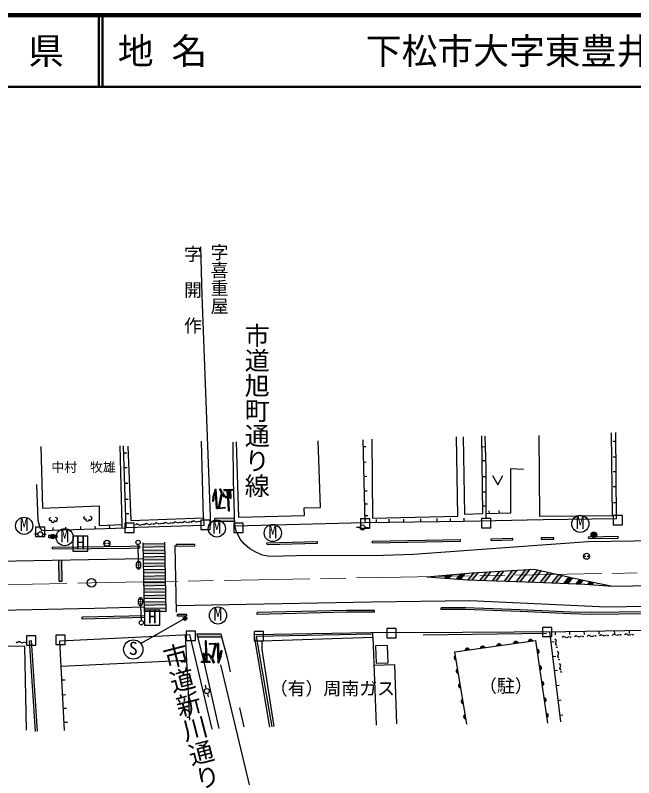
# Model space of a CAD drawing. Units: millimetres at full size, sheet at 1:1000; details may follow other scales. Extents: x 40000 to 680000, y 20000 to 380000.
# Drawn here: x 356058 to 442453, y 273518 to 380000 of the extents above; entities that cross this region are included whole.
import ezdxf
from ezdxf.enums import TextEntityAlignment as Align

# ---------------------------------------------------------------- set-up
doc = ezdxf.new("R2010")
doc.units = ezdxf.units.MM
doc.header["$LTSCALE"] = 1000
doc.linetypes.add('CHAIN', pattern=[18.5, 12, -1.5, 3.5, -1.5])
for name, color, linetype, lineweight in [('M-BGD', 7, 'Continuous', 25), ('M-BGD-EXST', 7, 'Continuous', 25), ('M-BMK', 2, 'CHAIN', 13), ('M-BMK-ROW', 30, 'Continuous', 25), ('M-BMK-SRVR', 3, 'Continuous', 25), ('M-STR-STRC', 7, 'Continuous', 25), ('M-TTL', 2, 'Continuous', 140), ('M-TTL-LINE', 7, 'Continuous', 50)]:
    doc.layers.add(name, color=color, linetype=linetype, lineweight=lineweight)
doc.layers.add('M-BMK-HTXT', color=7, linetype='Continuous')
doc.layers.add('M-TTL-TXT', color=7, linetype='Continuous')
doc.styles.add('@ＭＳ ゴシック', font='')
doc.styles.add('ＭＳ ゴシック', font='')
doc.styles.get('@ＭＳ ゴシック').set_extended_font_data('@MS Gothic')
doc.styles.get('ＭＳ ゴシック').set_extended_font_data('MS Gothic')

msp = doc.modelspace()

# ---------------------------------------------------------------- hatches: boundary and pattern name
at = {"layer": 'M-BGD'}
for points in [[(361593, 307212, 0.41421), (361293, 307512, 0.41421), (360993, 307212, 1)], [(427718, 292542), (428337, 292629, 0.84072)], [(421035, 291599), (421654, 291686, 0.84072)], [(423319, 291921), (423939, 292009, 0.84072)], [(425675, 292253), (426294, 292341, 0.84072)], [(418876, 291294), (419496, 291382, 0.84072)], [(428926, 291471), (429015, 290851, 0.84072)], [(417667, 289966), (417566, 290583, 0.84072)], [(417966, 288121), (417866, 288738, 0.84072)], [(429257, 289168), (429346, 288549, 0.84072)], [(418301, 286059), (418200, 286676, 0.84072)], [(429570, 286986), (429659, 286367, 0.84072)], [(418660, 283847), (418559, 284465, 0.84072)], [(429896, 284713), (429985, 284094, 0.84072)], [(419003, 281730), (418903, 282348, 0.84072)], [(430210, 282531), (430299, 281911, 0.84072)]]:
    msp.add_hatch(color=256, dxfattribs=at).paths.add_polyline_path(points)
at = {"layer": 'M-BGD-EXST'}
msp.add_hatch(color=256, dxfattribs=at).paths.add_polyline_path([(379544, 295620, 1), (379983, 295860, 0.41421), (379644, 295960, 0.41421)])
at = {"layer": 'M-STR-STRC'}
for points in [[(384297, 311114), (384134, 313815), (383987, 313833), (383643, 312749), (383599, 312131), (383748, 312120), (383789, 312712), (384008, 313403), (384147, 311105)], [(385371, 311156), (385356, 311305), (384611, 311231), (384999, 313121), (385220, 312743), (385350, 312819), (384718, 313874), (384590, 313796), (384886, 313314), (384444, 311161), (384525, 311072)], [(385855, 310786), (386005, 310796), (385823, 313657), (386008, 313663), (386069, 312573), (386219, 312582), (386158, 313667), (386417, 313674), (386413, 313824), (385198, 313790), (385202, 313640), (385673, 313653), (385727, 312804), (385386, 312785), (385394, 312635), (385736, 312655)], [(386698, 309776), (383937, 309733), (383944, 309283), (386710, 309326)], [(437220, 307643, 1), (436545, 307213, 0.41421), (437098, 307090, 0.41421)], [(376909, 306246), (373881, 306190), (373889, 305740), (376918, 305796)], [(376926, 305346), (373897, 305290), (373906, 304840), (376934, 304896)], [(362578, 303885), (362128, 303877), (362181, 300966), (362630, 300974)], [(376943, 304446), (373914, 304390), (373922, 303940), (376951, 303996)], [(376959, 303546), (373931, 303490), (373939, 303040), (376968, 303097)], [(376976, 302647), (373948, 302590), (373956, 302140), (376985, 302197)], [(424363, 302412), (423760, 302376), (422700, 301037), (423260, 301020)], [(426169, 302520), (425567, 302484), (424381, 300985), (424941, 300968)], [(427976, 302628), (427374, 302592), (426061, 300933), (426621, 300916)], [(429553, 302444), (429067, 302555), (427741, 300881), (428302, 300864)], [(376993, 301747), (373964, 301690), (373973, 301241), (377001, 301297)], [(417070, 301899), (416453, 301845), (416093, 301390), (416633, 301347)], [(418919, 302060), (418303, 302007), (417714, 301262), (418254, 301220)], [(420749, 302197), (420146, 302161), (419339, 301141), (419899, 301124)], [(422556, 302305), (421953, 302269), (421020, 301089), (421580, 301072)], [(431010, 302111), (430525, 302222), (429415, 300820), (429969, 300795)], [(432468, 301778), (431982, 301889), (431078, 300747), (431633, 300722)], [(433926, 301444), (433440, 301555), (432742, 300673), (433297, 300649)], [(377010, 300847), (373981, 300791), (373989, 300341), (377018, 300397)], [(435393, 301122), (434901, 301225), (434406, 300600), (434960, 300576)], [(436871, 300814), (436378, 300917), (436060, 300515), (436603, 300475)], [(377026, 299947), (373998, 299891), (374006, 299441), (377035, 299497)], [(377043, 299047), (374014, 298991), (374023, 298541), (377051, 298597)], [(377060, 298147), (374031, 298091), (374039, 297641), (377068, 297697)], [(377077, 297248), (374048, 297191), (374056, 296741), (377085, 296798)], [(384777, 293626), (381441, 293626), (381550, 293176), (384876, 293176)], [(382729, 292641), (382579, 292636), (382675, 289770), (382489, 289771), (382461, 290861), (382311, 290858), (382339, 289771), (382080, 289772), (382080, 289622), (383296, 289619), (383296, 289769), (382825, 289770), (382796, 290620), (383137, 290629), (383134, 290779), (382791, 290770)], [(383201, 292257), (383212, 292107), (383959, 292159), (383514, 290282), (383304, 290666), (383173, 290594), (383772, 289520), (383903, 289595), (383621, 290085), (384128, 292224), (384050, 292316)], [(384277, 292266), (384358, 289562), (384504, 289539), (384881, 290613), (384944, 291229), (384795, 291244), (384736, 290654), (384496, 289970), (384426, 292271)]]:
    msp.add_hatch(color=256, dxfattribs=at).paths.add_polyline_path(points)

# ---------------------------------------------------------------- linework, layer by layer
at = {"layer": 'M-BGD'}
for p, q in [((440034, 309713), (439935, 321722)), ((439545, 320509), (439945, 320512)), ((405041, 319739), (404641, 319729)), ((421304, 319750), (421704, 319761)), ((371634, 318866), (371234, 318853)), ((405096, 317574), (404697, 317564)), ((421359, 317807), (421759, 317819)), ((439563, 318330), (439963, 318334)), ((371700, 316796), (371301, 316783)), ((439580, 316290), (439980, 316293)), ((405148, 315573), (404748, 315563)), ((421389, 315585), (421789, 315585)), ((371770, 314626), (371371, 314613)), ((439597, 314200), (439997, 314204)), ((405199, 313559), (404799, 313549)), ((421389, 313423), (421789, 313423)), ((371843, 312374), (371443, 312361)), ((405246, 311723), (404846, 311712)), ((421389, 311501), (421789, 311501)), ((439616, 311953), (440016, 311956)), ((371907, 310374), (371507, 310361)), ((405287, 310115), (404887, 310105)), ((422223, 310813), (422237, 310413)), ((423622, 310861), (423635, 310461)), ((386726, 308708), (404805, 309169)), ((406479, 309595), (406485, 309195)), ((408248, 309620), (408254, 309220)), ((410277, 309649), (410282, 309250)), ((412650, 309684), (412656, 309284)), ((414942, 309717), (414947, 309317)), ((416825, 309744), (416831, 309344)), ((418713, 309771), (418719, 309371)), ((361286, 308476), (361299, 308077)), ((363066, 308534), (363079, 308135)), ((365164, 308603), (365177, 308203)), ((367191, 308669), (367204, 308269)), ((369192, 308734), (369205, 308334)), ((370935, 308791), (370949, 308391)), ((404208, 308469), (403731, 308469)), ((404908, 308469), (405385, 308469)), ((359213, 307519), (358736, 307519)), ((359913, 307519), (360391, 307519)), ((405965, 306560), (418266, 306804)), ((418271, 306554), (418266, 306804)), ((422516, 306886), (425547, 306987)), ((422524, 306636), (422516, 306886)), ((422524, 306636), (425555, 306737)), ((425555, 306737), (425547, 306987)), ((429564, 307062), (431282, 307084)), ((429567, 306812), (429564, 307062)), ((429567, 306812), (431285, 306834)), ((431285, 306834), (431282, 307084)), ((436155, 307176), (440258, 307244)), ((436159, 306926), (436155, 307176)), ((436159, 306926), (440262, 306994)), ((440262, 306994), (440258, 307244)), ((361252, 305469), (361249, 305719)), ((368442, 306266), (368757, 306266)), ((368967, 306266), (369282, 306266)), ((373467, 305632), (373460, 305882)), ((378601, 306125), (381136, 306139)), ((378603, 305875), (378601, 306125)), ((378603, 305875), (381137, 305889)), ((381137, 305889), (381136, 306139)), ((391221, 306329), (398279, 306530)), ((391228, 306079), (391221, 306329)), ((391228, 306079), (398286, 306280)), ((398286, 306280), (398279, 306530)), ((405970, 306310), (405965, 306560)), ((405970, 306310), (418271, 306554)), ((435435, 304443), (435750, 304443)), ((435960, 304443), (436275, 304443)), ((415556, 297006), (415555, 297256)), ((374161, 296144), (365404, 295933)), ((374167, 295894), (374161, 296144)), ((380019, 296338), (378716, 296317)), ((378720, 296068), (378716, 296317)), ((380023, 296088), (378720, 296068)), ((380023, 296088), (380019, 296338)), ((389842, 296334), (389836, 296584)), ((406253, 296621), (406253, 296871)), ((365410, 295683), (365404, 295933)), ((374167, 295894), (365410, 295683)), ((430691, 293932), (432214, 281335)), ((431519, 293488), (431515, 293938)), ((433524, 293510), (433516, 293960)), ((435553, 293544), (435546, 293994)), ((437642, 293580), (437634, 294030)), ((439789, 293617), (439781, 294067)), ((441853, 293652), (441846, 294102)), ((379797, 293476), (380392, 281547)), ((406026, 293165), (406024, 293796)), ((430243, 293643), (413015, 293425)), ((358046, 292645), (358346, 292665)), ((358877, 279983), (358046, 292645)), ((359177, 280003), (358346, 292665)), ((431317, 292503), (430870, 292449)), ((362462, 289082), (379973, 289956)), ((379686, 289678), (379986, 289693)), ((431565, 290447), (431119, 290393)), ((379774, 287923), (380073, 287938)), ((431801, 288496), (431355, 288442)), ((363016, 287159), (362567, 287135)), ((379871, 285965), (380171, 285980)), ((382728, 285964), (382610, 286426)), ((432055, 286403), (431608, 286349)), ((363128, 285080), (362679, 285055)), ((382902, 285286), (383021, 284823)), ((432305, 284335), (431858, 284281)), ((379967, 284047), (380267, 284062)), ((363230, 283192), (362781, 283167)), ((432558, 282243), (432111, 282189)), ((363335, 281250), (362886, 281226)), ((380070, 281983), (380370, 281998))]:
    msp.add_line(p, q, dxfattribs=at)
for points in [[(429207, 321332), (429285, 310061), (439475, 310162), (439348, 321690)], [(371782, 319822), (372195, 309424), (382358, 309801), (382078, 320531)], [(386900, 320413), (387231, 309897), (396456, 310131), (396408, 311193), (398718, 311260), (398393, 320575)], [(404616, 320701), (404911, 309172), (418719, 309371)], [(405879, 320794), (405941, 309790), (417886, 310040), (417692, 321132)], [(418641, 321148), (418813, 310325), (421357, 310430), (421228, 321282)], [(421662, 321230), (421789, 316784), (421789, 309721)], [(359021, 314451), (359235, 309489), (359340, 308958), (359550, 308310), (359751, 308026), (371570, 308412), (371202, 319860)], [(359610, 319784), (359843, 311159), (367792, 311509), (367791, 308740), (370975, 308879), (370732, 319869)], [(421789, 310398), (425274, 310517), (425303, 316697), (427058, 316622)], [(422739, 315738), (423454, 314443), (424170, 315738)], [(365790, 309978), (365601, 309869), (365634, 309653), (365919, 309659), (365899, 309449), (366150, 309347), (366374, 309463), (366374, 309605), (366482, 309456), (366733, 309619), (366760, 309930), (366516, 310012)], [(360967, 309809), (360777, 309701), (360811, 309484), (361096, 309491), (361076, 309281), (361327, 309179), (361550, 309294), (361550, 309436), (361659, 309287), (361910, 309450), (361937, 309762), (361693, 309843)], [(382358, 309801), (382405, 308757), (371570, 308408)], [(373779, 308904), (373490, 308765), (373060, 308958), (372835, 308801)], [(375110, 308976), (374822, 308836), (374392, 309030), (374166, 308872)], [(376442, 309047), (376154, 308908), (375724, 309101), (375498, 308943)], [(377774, 309118), (377485, 308979), (377055, 309172), (376830, 309015)], [(379106, 309190), (378817, 309050), (378387, 309244), (378161, 309086)], [(380437, 309261), (380149, 309122), (379719, 309315), (379493, 309157)], [(381660, 309326), (381372, 309187), (380942, 309381), (380716, 309223)], [(418719, 309371), (429781, 309588), (440034, 309713)], [(361025, 307347), (360693, 307347), (360693, 307077), (361025, 307077)], [(361893, 307212), (361893, 307347), (361561, 307347)], [(361561, 307077), (361893, 307077), (361893, 307212)], [(361249, 305719), (372072, 305845), (373460, 305882)], [(361252, 305469), (372077, 305595), (373467, 305632)], [(461689, 297147), (444261, 296681), (436495, 296576), (433659, 296650), (426590, 296974), (418941, 297263), (415555, 297256)], [(406253, 296871), (402326, 296876), (389836, 296584)], [(406253, 296621), (402328, 296626), (389842, 296334)], [(461696, 296897), (444266, 296431), (436493, 296326), (433650, 296400), (426580, 296725), (418936, 297013), (415556, 297006)], [(391611, 280587), (389430, 293516), (405683, 293795), (418536, 293833), (432946, 293950), (479670, 294748), (484046, 289987), (484803, 278565)], [(362945, 280129), (362269, 292644), (380414, 293505), (383510, 280283)], [(406025, 293555), (389729, 293243), (391915, 280633)], [(392237, 280698), (390563, 291439), (390563, 292623), (406026, 293165), (406490, 280848)], [(431700, 291972), (431527, 292242), (431667, 292692), (431484, 292897)], [(433376, 293194), (433086, 293057), (432658, 293255), (432431, 293099)], [(435123, 293270), (434833, 293134), (434405, 293331), (434178, 293176)], [(436870, 293346), (436581, 293210), (436152, 293407), (435925, 293252)], [(438618, 293422), (438328, 293286), (437900, 293484), (437672, 293328)], [(440365, 293499), (440075, 293363), (439647, 293560), (439419, 293405)], [(442114, 293529), (441820, 293402), (441399, 293614), (441167, 293466)], [(357611, 280143), (357408, 291883), (345977, 291703), (346274, 279862)], [(357316, 292436), (357021, 292311), (356601, 292526), (356368, 292379)], [(419120, 281008), (417483, 291098), (428751, 292688), (430409, 281145)], [(432003, 290250), (431830, 290520), (431971, 290970), (431787, 291175)], [(409346, 281047), (409097, 289283), (406176, 289173)], [(432307, 288528), (432134, 288798), (432274, 289248), (432090, 289453)]]:
    msp.add_lwpolyline(points, dxfattribs=at)
for points in [[(439573, 308827), (440873, 308827), (440873, 310127), (439573, 310127)], [(371380, 307787), (372680, 307787), (372680, 309087), (371380, 309087)], [(382002, 308190), (383302, 308190), (383302, 309490), (382002, 309490)], [(386581, 307766), (387881, 307766), (387881, 309066), (386581, 309066)], [(404278, 308356), (405578, 308356), (405578, 309656), (404278, 309656)], [(421193, 308421), (422493, 308421), (422493, 309721), (421193, 309721)], [(358878, 307215), (360178, 307215), (360178, 308515), (358878, 308515)], [(379914, 292691), (381214, 292691), (381214, 293991), (379914, 293991)], [(389430, 292623), (390730, 292623), (390730, 293923), (389430, 293923)], [(407976, 293039), (409276, 293039), (409276, 294339), (407976, 294339)], [(429697, 293223), (430997, 293223), (430997, 294523), (429697, 294523)], [(357652, 292032), (358952, 292032), (358952, 293332), (357652, 293332)], [(361725, 292138), (363025, 292138), (363025, 293438), (361725, 293438)], [(406482, 289500), (408142, 289563), (408049, 291990), (406389, 291927)]]:
    msp.add_lwpolyline(points, close=True, dxfattribs=at)
for centre, radius in [((374012, 308879), 50), ((375343, 308950), 50), ((376675, 309021), 50), ((378007, 309093), 50), ((379339, 309164), 50), ((380670, 309235), 50), ((381893, 309301), 50), ((404558, 308469), 350), ((359563, 307519), 350), ((361293, 307212), 300), ((368862, 306266), 420), ((435855, 304443), 420), ((433609, 293166), 50), ((435356, 293242), 50), ((437103, 293318), 50), ((438850, 293395), 50), ((440597, 293471), 50), ((442346, 293493), 50), ((356245, 292394), 50), ((357548, 292399), 50), ((431703, 291738), 50), ((432006, 290016), 50), ((432309, 288293), 50), ((382815, 285625), 350)]:
    msp.add_circle(centre, radius, dxfattribs=at)
for centre, start, end in [((428035, 292531), 17.92339, 178.14112), ((421352, 291588), 17.92339, 178.14112), ((423637, 291911), 17.92339, 178.14112), ((425992, 292243), 17.92339, 178.14112), ((419194, 291284), 17.92339, 178.14112), ((428917, 291153), 288.06239, 88.28012), ((417670, 290283), 109.11003, 269.32777), ((417970, 288438), 109.11003, 269.32777), ((429247, 288851), 288.06239, 88.28012), ((418304, 286376), 109.11003, 269.32777), ((429560, 286669), 288.06239, 88.28012), ((418663, 284164), 109.11003, 269.32777), ((429887, 284396), 288.06239, 88.28012), ((419007, 282048), 109.11003, 269.32777), ((430200, 282213), 288.06239, 88.28012)]:
    msp.add_arc(centre, 318, start, end, dxfattribs=at)
at = {"layer": 'M-BGD-EXST'}
for p, q in [((366204, 307274), (364104, 307274)), ((364104, 307274), (364104, 305174)), ((366204, 305174), (366204, 307274)), ((364104, 305174), (366204, 305174)), ((376231, 296934), (374131, 296934)), ((374131, 296934), (374131, 294834)), ((376231, 294834), (376231, 296934)), ((379764, 295740), (373613, 292251)), ((374131, 294834), (376231, 294834))]:
    msp.add_line(p, q, dxfattribs=at)
for centre, radius in [((357302, 308706), 1200), ((434987, 308979), 1200), ((384216, 308324), 1200), ((392029, 307693), 1200), ((362969, 307117), 1200), ((384371, 296183), 1200), ((379764, 295740), 250), ((372543, 291429), 1350)]:
    msp.add_circle(centre, radius, dxfattribs=at)
at = {"layer": 'M-BMK'}
msp.add_lwpolyline([(66701, 296954), (96198, 295639), (120354, 295203), (145494, 295475), (166496, 296018), (197753, 296951), (227106, 297605), (266596, 298545), (305938, 299403), (351281, 300392), (366725, 300745), (407448, 301481), (447714, 302202), (466837, 302693), (480530, 302672), (491806, 302319), (502022, 301741), (517715, 300347), (534718, 298230), (545708, 296487), (555820, 294539), (565680, 292629)], dxfattribs=at)
at = {"layer": 'M-BMK-ROW'}
msp.add_line((384727, 289302), (393085, 254378), dxfattribs=at)
msp.add_lwpolyline([(383386, 308787), (382176, 340867), (381978, 347670)], dxfattribs=at)
at = {"layer": 'M-BMK-SRVR'}
msp.add_circle((366725, 300745), 600, dxfattribs=at)
at = {"layer": 'M-STR-STRC'}
for p, q in [((383987, 313833), (383643, 312749)), ((383786, 312703), (384008, 313403)), ((383987, 313833), (384134, 313815)), ((384147, 311105), (384008, 313403)), ((384297, 311114), (384134, 313815)), ((384444, 311161), (384886, 313314)), ((384590, 313796), (384718, 313874)), ((384886, 313314), (384590, 313796)), ((384611, 311231), (384999, 313121)), ((385029, 313367), (384718, 313874)), ((385220, 312743), (384999, 313121)), ((385030, 313366), (385350, 312819)), ((385198, 313790), (386413, 313824)), ((385198, 313790), (385202, 313640)), ((385202, 313640), (385673, 313653)), ((385727, 312804), (385673, 313653)), ((385823, 313657), (386008, 313663)), ((386005, 310796), (385823, 313657)), ((386069, 312573), (386008, 313663)), ((386158, 313667), (386417, 313674)), ((386219, 312582), (386158, 313667)), ((386413, 313824), (386417, 313674)), ((383640, 312731), (383599, 312131)), ((383599, 312131), (383748, 312120)), ((383789, 312721), (383748, 312120)), ((385220, 312743), (385350, 312819)), ((385386, 312785), (385727, 312804)), ((385386, 312785), (385394, 312635)), ((385394, 312635), (385736, 312655)), ((385855, 310786), (385736, 312655)), ((386069, 312573), (386219, 312582)), ((384147, 311105), (384297, 311114)), ((384444, 311161), (384525, 311072)), ((385371, 311156), (384525, 311072)), ((384611, 311231), (385356, 311305)), ((385356, 311305), (385371, 311156)), ((385855, 310786), (386005, 310796)), ((386698, 309776), (383937, 309733)), ((383944, 309283), (383937, 309733)), ((386710, 309326), (383944, 309283)), ((373281, 303762), (373219, 306086)), ((373878, 306338), (374058, 296650)), ((373881, 306190), (376909, 306246)), ((373889, 305740), (376918, 305796)), ((376907, 306395), (377087, 296706)), ((378596, 296632), (378382, 305937)), ((373897, 305290), (376926, 305346)), ((373906, 304840), (376934, 304896)), ((373920, 304090), (343394, 303539)), ((362181, 300966), (362128, 303877)), ((362630, 300974), (362578, 303885)), ((373006, 302937), (373006, 303487)), ((373556, 303487), (373556, 302937)), ((373914, 304390), (376943, 304446)), ((373922, 303940), (376951, 303996)), ((373931, 303490), (376959, 303546)), ((373939, 303040), (376968, 303097)), ((373948, 302590), (376976, 302647)), ((423260, 301020), (424363, 302412)), ((424381, 300985), (425567, 302484)), ((424941, 300968), (426169, 302520)), ((426061, 300933), (427374, 302592)), ((426621, 300916), (427976, 302628)), ((427741, 300881), (429067, 302555)), ((428302, 300864), (429553, 302444)), ((373956, 302140), (376985, 302197)), ((373964, 301690), (376993, 301747)), ((416093, 301390), (416453, 301845)), ((416633, 301347), (417070, 301899)), ((417714, 301262), (418303, 302007)), ((418254, 301220), (418919, 302060)), ((419339, 301141), (420146, 302161)), ((419899, 301124), (420749, 302197)), ((421020, 301089), (421953, 302269)), ((421580, 301072), (422556, 302305)), ((422700, 301037), (423760, 302376)), ((429415, 300820), (430525, 302222)), ((429969, 300795), (431010, 302111)), ((431078, 300747), (431982, 301889)), ((431633, 300722), (432468, 301778)), ((432742, 300673), (433440, 301555)), ((433297, 300649), (433926, 301444)), ((362181, 300966), (362630, 300974)), ((373973, 301241), (377001, 301297)), ((373981, 300791), (377010, 300847)), ((373989, 300341), (377018, 300397)), ((434406, 300600), (434901, 301225)), ((434960, 300576), (435393, 301122)), ((436060, 300515), (436378, 300917)), ((436603, 300475), (436871, 300814)), ((373998, 299891), (377026, 299947)), ((374006, 299441), (377035, 299497)), ((373276, 297830), (373276, 298380)), ((373826, 298380), (373826, 297830)), ((374014, 298991), (377043, 299047)), ((374023, 298541), (377051, 298597)), ((373562, 297556), (373655, 295470)), ((374031, 298091), (377060, 298147)), ((374039, 297641), (377068, 297697)), ((374048, 297191), (377077, 297248)), ((374056, 296741), (377085, 296798)), ((381441, 293626), (384777, 293626)), ((381550, 293176), (384876, 293176)), ((382729, 292641), (382579, 292636)), ((382579, 292636), (382675, 289770)), ((382729, 292641), (382791, 290770)), ((383201, 292257), (384050, 292316)), ((383212, 292107), (383201, 292257)), ((383959, 292159), (383212, 292107)), ((383959, 292159), (383514, 290282)), ((384128, 292224), (383621, 290085)), ((384128, 292224), (384050, 292316)), ((384426, 292271), (384277, 292266)), ((384277, 292266), (384358, 289562)), ((384426, 292271), (384496, 289970)), ((382461, 290861), (382311, 290858)), ((382311, 290858), (382339, 289771)), ((382461, 290861), (382489, 289771)), ((383134, 290779), (382791, 290770)), ((383137, 290629), (383134, 290779)), ((384735, 290645), (384795, 291244)), ((384944, 291229), (384795, 291244)), ((384885, 290630), (384944, 291229)), ((382080, 289622), (382080, 289772)), ((382339, 289771), (382080, 289772)), ((382675, 289770), (382489, 289771)), ((383137, 290629), (382796, 290620)), ((382796, 290620), (382825, 289770)), ((383296, 289769), (382825, 289770)), ((383304, 290666), (383173, 290594)), ((383476, 290038), (383173, 290594)), ((383296, 289619), (383296, 289769)), ((383304, 290666), (383514, 290282)), ((383477, 290036), (383772, 289520)), ((383621, 290085), (383903, 289595)), ((384739, 290663), (384496, 289970)), ((384504, 289539), (384881, 290613)), ((383296, 289619), (382080, 289622)), ((383903, 289595), (383772, 289520)), ((384504, 289539), (384358, 289562)), ((387403, 283295), (387987, 280633))]:
    msp.add_line(p, q, dxfattribs=at)
for points in [[(477403, 307177), (448778, 306657), (436107, 306455), (426386, 305772), (411684, 304688), (407506, 304569), (395328, 304508), (391635, 304408), (390596, 304595), (389746, 304954), (388816, 305487), (388059, 306142), (387497, 306828), (386909, 307986), (386726, 308708), (386562, 314990), (386476, 320393)], [(413534, 301590), (419901, 302146), (428589, 302664), (434713, 301265), (439496, 300266)], [(413534, 301590), (419212, 301145), (428704, 300851), (435623, 300547), (439496, 300266), (456474, 300568), (470104, 300845)], [(477463, 298026), (456196, 297608), (441430, 297364), (438656, 297344), (419572, 298226), (405840, 298043), (390817, 297746), (378576, 297534)], [(313205, 296161), (322736, 296420), (338109, 296690), (356205, 296970), (367117, 297210), (374044, 297403)], [(381441, 293626), (382489, 289288), (384507, 280405)], [(384777, 293626), (384876, 293176), (385667, 290262), (386090, 288313)]]:
    msp.add_lwpolyline(points, dxfattribs=at)
for centre, radius in [((436883, 307428), 400), ((373219, 306386), 300), ((373284, 303524), 75), ((373284, 303214), 75), ((373284, 302904), 75), ((373554, 298418), 75), ((373554, 298108), 75), ((373554, 297798), 75), ((373668, 295171), 300)]:
    msp.add_circle(centre, radius, dxfattribs=at)
for centre, start, end in [((373281, 303487), 90, 180), ((373281, 303487), 0, 90), ((373281, 302937), 180, 270), ((373281, 302937), 270, 0), ((373551, 298380), 90, 180), ((373551, 298380), 0, 90), ((373551, 297830), 180, 270), ((373551, 297830), 270, 0)]:
    msp.add_arc(centre, 275, start, end, dxfattribs=at)
at = {"layer": 'M-TTL'}
msp.add_line((680000, 380000), (40000, 380000), dxfattribs=at)
at = {"layer": 'M-TTL-LINE'}
for p, q in [((367750, 380000), (367750, 370000)), ((368250, 380000), (368250, 370000)), ((40000, 370000), (680000, 370000))]:
    msp.add_line(p, q, dxfattribs=at)

# ---------------------------------------------------------------- texts
at = {"layer": 'M-BGD-EXST', "style": 'ＭＳ ゴシック'}
for s, p in [('M', (434365, 307700)), ('M', (356680, 307426)), ('M', (383594, 307045)), ('M', (391407, 306414)), ('M', (362347, 305838)), ('H', (364557, 304866)), ('M', (383749, 294904)), ('H', (374584, 294526))]:
    msp.add_text(s, height=1833, dxfattribs=at).set_placement(p, align=Align.BOTTOM_LEFT)
msp.add_text('S', height=1833, rotation=358.508, dxfattribs=at).set_placement((371888, 290136), align=Align.BOTTOM_LEFT)
at = {"layer": 'M-BMK-HTXT', "style": '@ＭＳ ゴシック'}
for s, height, rotation, p in [('字\u3000開\u3000作', 1833, 270, (379375, 347927)), ('字喜重屋', 1833, 270, (383095, 348171)), ('市道旭町通り線', 2566, 270, (387758, 337058)), ('市道新川通り', 2566, 284.573, (376026, 291736))]:
    msp.add_text(s, height=height, rotation=rotation, dxfattribs=at).set_placement(p, align=Align.BOTTOM_LEFT)
at = {"layer": 'M-BMK-HTXT', "style": 'ＭＳ ゴシック'}
for s, height, p in [('中村\u3000牧雄', 1320, (361092, 315837)), ('（駐）', 1833, (420838, 284879)), ('（有）周南ガス', 1833, (391604, 284520))]:
    msp.add_text(s, height=height, dxfattribs=at).set_placement(p, align=Align.BOTTOM_LEFT)
at = {"layer": 'M-TTL-TXT', "style": 'ＭＳ ゴシック'}
msp.add_text('山\u3000口\u3000県', height=3666, dxfattribs=at).set_placement((350375, 375000), align=Align.MIDDLE_CENTER)
for s, p in [('地 名', (370380, 375000)), ('下松市大字東豊井', (405024, 375000))]:
    msp.add_text(s, height=3666, dxfattribs=at).set_placement(p, align=Align.MIDDLE_LEFT)

doc.saveas('drawing.dxf')
